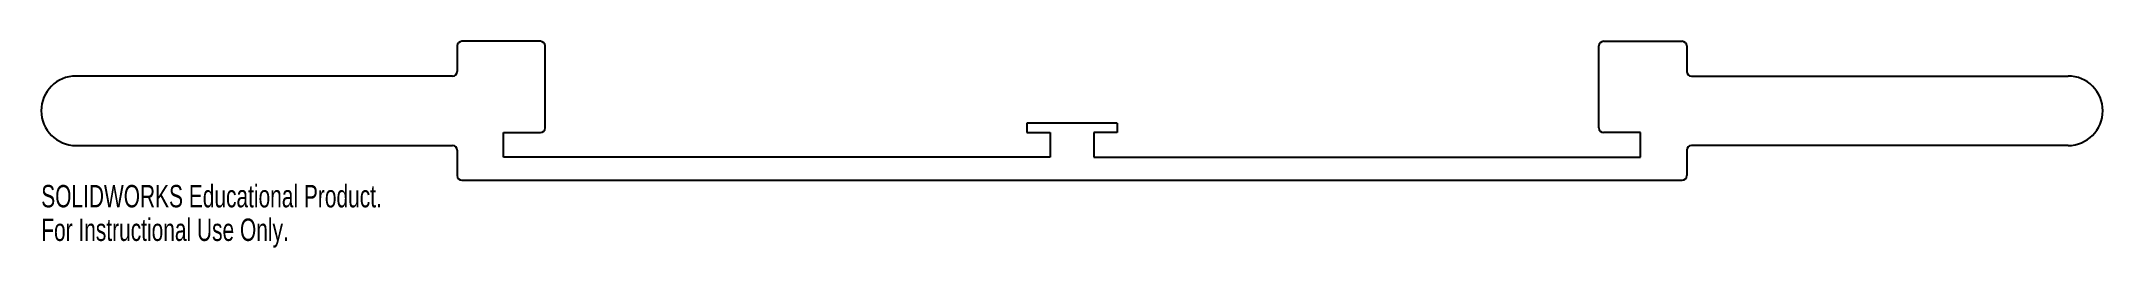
# Model space of a CAD drawing. Header units: millimetres. Extents: x -90 to 356, y -15 to 30.
import ezdxf

# ---------------------------------------------------------------- set-up
doc = ezdxf.new("R2010")
doc.units = ezdxf.units.MM
doc.styles.add('SLDTEXTSTYLE0', font='TXT', dxfattribs={"width": 0.7})

msp = doc.modelspace()

# ---------------------------------------------------------------- linework, layer by layer
at = {"color": 7, "linetype": 'Continuous', "lineweight": 25}
for p, q in [((0, 29), (0, 23.5)), ((18, 30), (1, 30)), ((19, 11.3), (19, 29)), ((247, 11.3), (247, 29)), ((248, 30), (265, 30)), ((266, 29), (266, 23.5)), ((-1, 22.5), (-82.5, 22.5)), ((267, 22.5), (348.5, 22.5)), ((10, 10.3), (18, 10.3)), ((10, 5), (10, 10.3)), ((123.25, 12.3), (123.25, 10.3)), ((142.75, 12.3), (123.25, 12.3)), ((123.25, 10.3), (128.25, 10.3)), ((128.25, 10.3), (128.25, 5)), ((142.75, 10.3), (137.75, 10.3)), ((137.75, 10.3), (137.75, 5)), ((142.75, 12.3), (142.75, 10.3)), ((256, 10.3), (248, 10.3)), ((256, 5), (256, 10.3)), ((-82.5, 7.5), (-1, 7.5)), ((0, 6.5), (0, 1)), ((128.25, 5), (10, 5)), ((137.75, 5), (256, 5)), ((266, 6.5), (266, 1)), ((348.5, 7.5), (267, 7.5)), ((1, 0), (265, 0))]:
    msp.add_line(p, q, dxfattribs=at)
for centre, radius, start, end in [((1, 29), 1, 90, 180), ((18, 29), 1, 0, 90), ((248, 29), 1, 90, 180), ((265, 29), 1, 360, 90), ((-82.5, 15), 7.5, 90, 270), ((-1, 23.5), 1, 270, 0), ((267, 23.5), 1, 180, 270), ((348.5, 15), 7.5, 270, 90), ((18, 11.3), 1, 270, 0), ((248, 11.3), 1, 180, 270), ((-1, 6.5), 1, 0, 90), ((267, 6.5), 1, 90, 180), ((1, 1), 1, 180, 270), ((265, 1), 1, 270, 0)]:
    msp.add_arc(centre, radius, start, end, dxfattribs=at)

# ---------------------------------------------------------------- texts
at = {"color": 7, "linetype": 'Continuous', "char_height": 4.8336, "attachment_point": 1, "style": 'SLDTEXTSTYLE0'}
for s, insert in [('SOLIDWORKS Educational Product.', (-90, -1.02)), ('For Instructional Use Only.', (-90, -8.27))]:
    msp.add_mtext(s, dxfattribs=dict(at, insert=insert))

doc.saveas('drawing.dxf')
